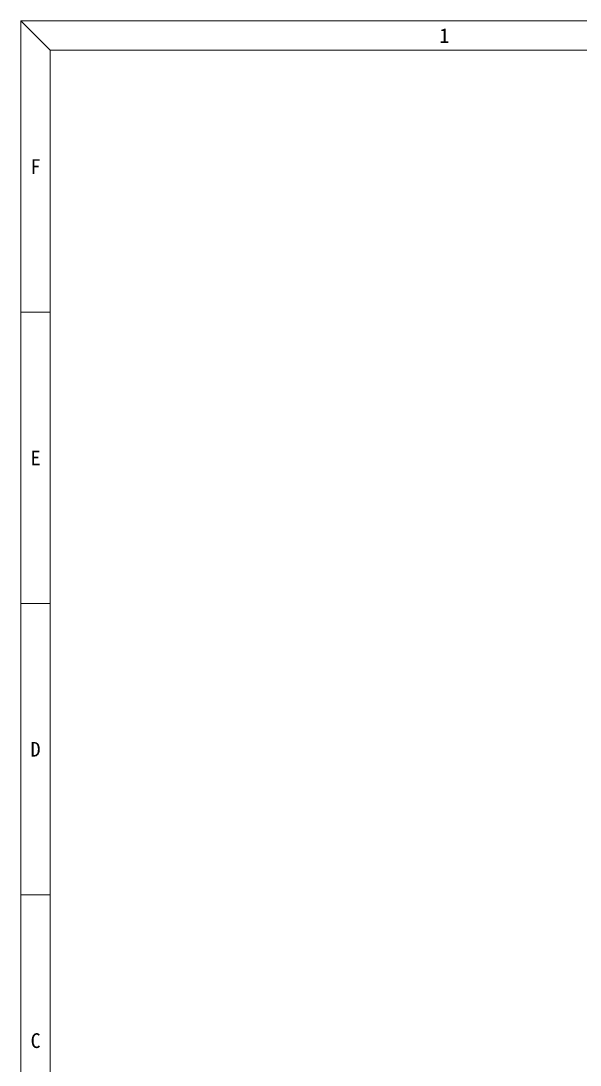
# Model space of a CAD drawing. Extents: x 7656 to 13094, y -913 to -633.
# Drawn here: x 7655.9 to 7737.3, y -811 to -659.1 of the extents above; entities that cross this region are included whole.
import ezdxf
from ezdxf.enums import TextEntityAlignment as Align

# ---------------------------------------------------------------- set-up
doc = ezdxf.new("R2010")
doc.units = 0
doc.header["$LTSCALE"] = 0.64311
doc.header["$MEASUREMENT"] = 0
doc.layers.get('0').update_dxf_attribs({"linetype": 'CONTINUOUS'})
doc.layers.add('DIM', color=3, linetype='CONTINUOUS', lineweight=9)
doc.styles.get("Standard").update_dxf_attribs({"font": 'txt', "width": 0.8})

msp = doc.modelspace()

# ---------------------------------------------------------------- linework, layer by layer
at = {"lineweight": 0}
for p, q in [((7655.919, -659.141), (7660.2, -663.422)), ((7655.919, -659.141), (8097.055, -659.141)), ((7655.919, -913.421), (7655.919, -659.141)), ((7660.2, -663.422), (8050.382, -663.422)), ((7660.2, -701.521), (7655.919, -701.521)), ((7660.2, -743.901), (7655.919, -743.901)), ((7660.2, -786.281), (7655.919, -786.281))]:
    msp.add_line(p, q, dxfattribs=at)
at = {"layer": 'DIM', "color": 0, "linetype": 'ByBlock', "lineweight": 0}
msp.add_line((7660.2, -909.14), (7660.2, -663.422), dxfattribs=at)

# ---------------------------------------------------------------- texts
at = {"lineweight": 0, "flags": 2}
for tag, text, p in [('1', '1', (7717.55, -661.281)), ('F', '7', (7658.06, -680.331)), ('E', 'E', (7658.06, -722.711)), ('D', 'D', (7658.06, -765.091)), ('C', 'C', (7658.06, -807.471))]:
    msp.add_attdef(tag, text=text, height=2.14, dxfattribs=at).set_placement(p, align=Align.MIDDLE)

doc.saveas('drawing.dxf')
